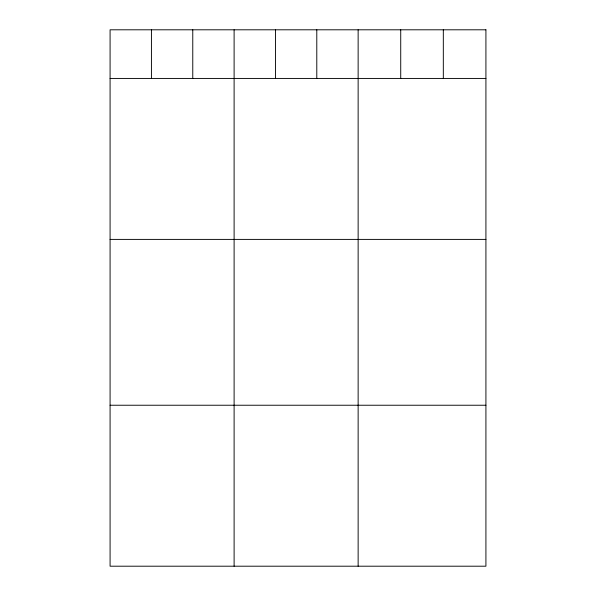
<?xml version="1.0" encoding="UTF-8"?>
<svg xmlns="http://www.w3.org/2000/svg" width="596" height="596" viewBox="0 0 596 596"><rect width="100%" height="100%" fill="white"/><g stroke="black" fill="none" stroke-linecap="round" stroke-linejoin="round"><path stroke-width="0.89" d="M110.081 78.434L485.919 78.434M110.081 239.398L485.919 239.398M110.081 405.235L485.919 405.235M443.32 29.8L443.32 78.434M400.728 29.8L400.728 78.434M358.136 29.8L358.136 566.2M316.789 29.8L316.789 78.434M275.449 29.8L275.449 78.434M234.109 29.8L234.109 566.2M192.769 29.8L192.769 78.434M151.429 29.8L151.429 78.434M485.919 29.8L110.081 29.8L110.081 566.2L485.919 566.2L485.919 29.8"/></g></svg>
